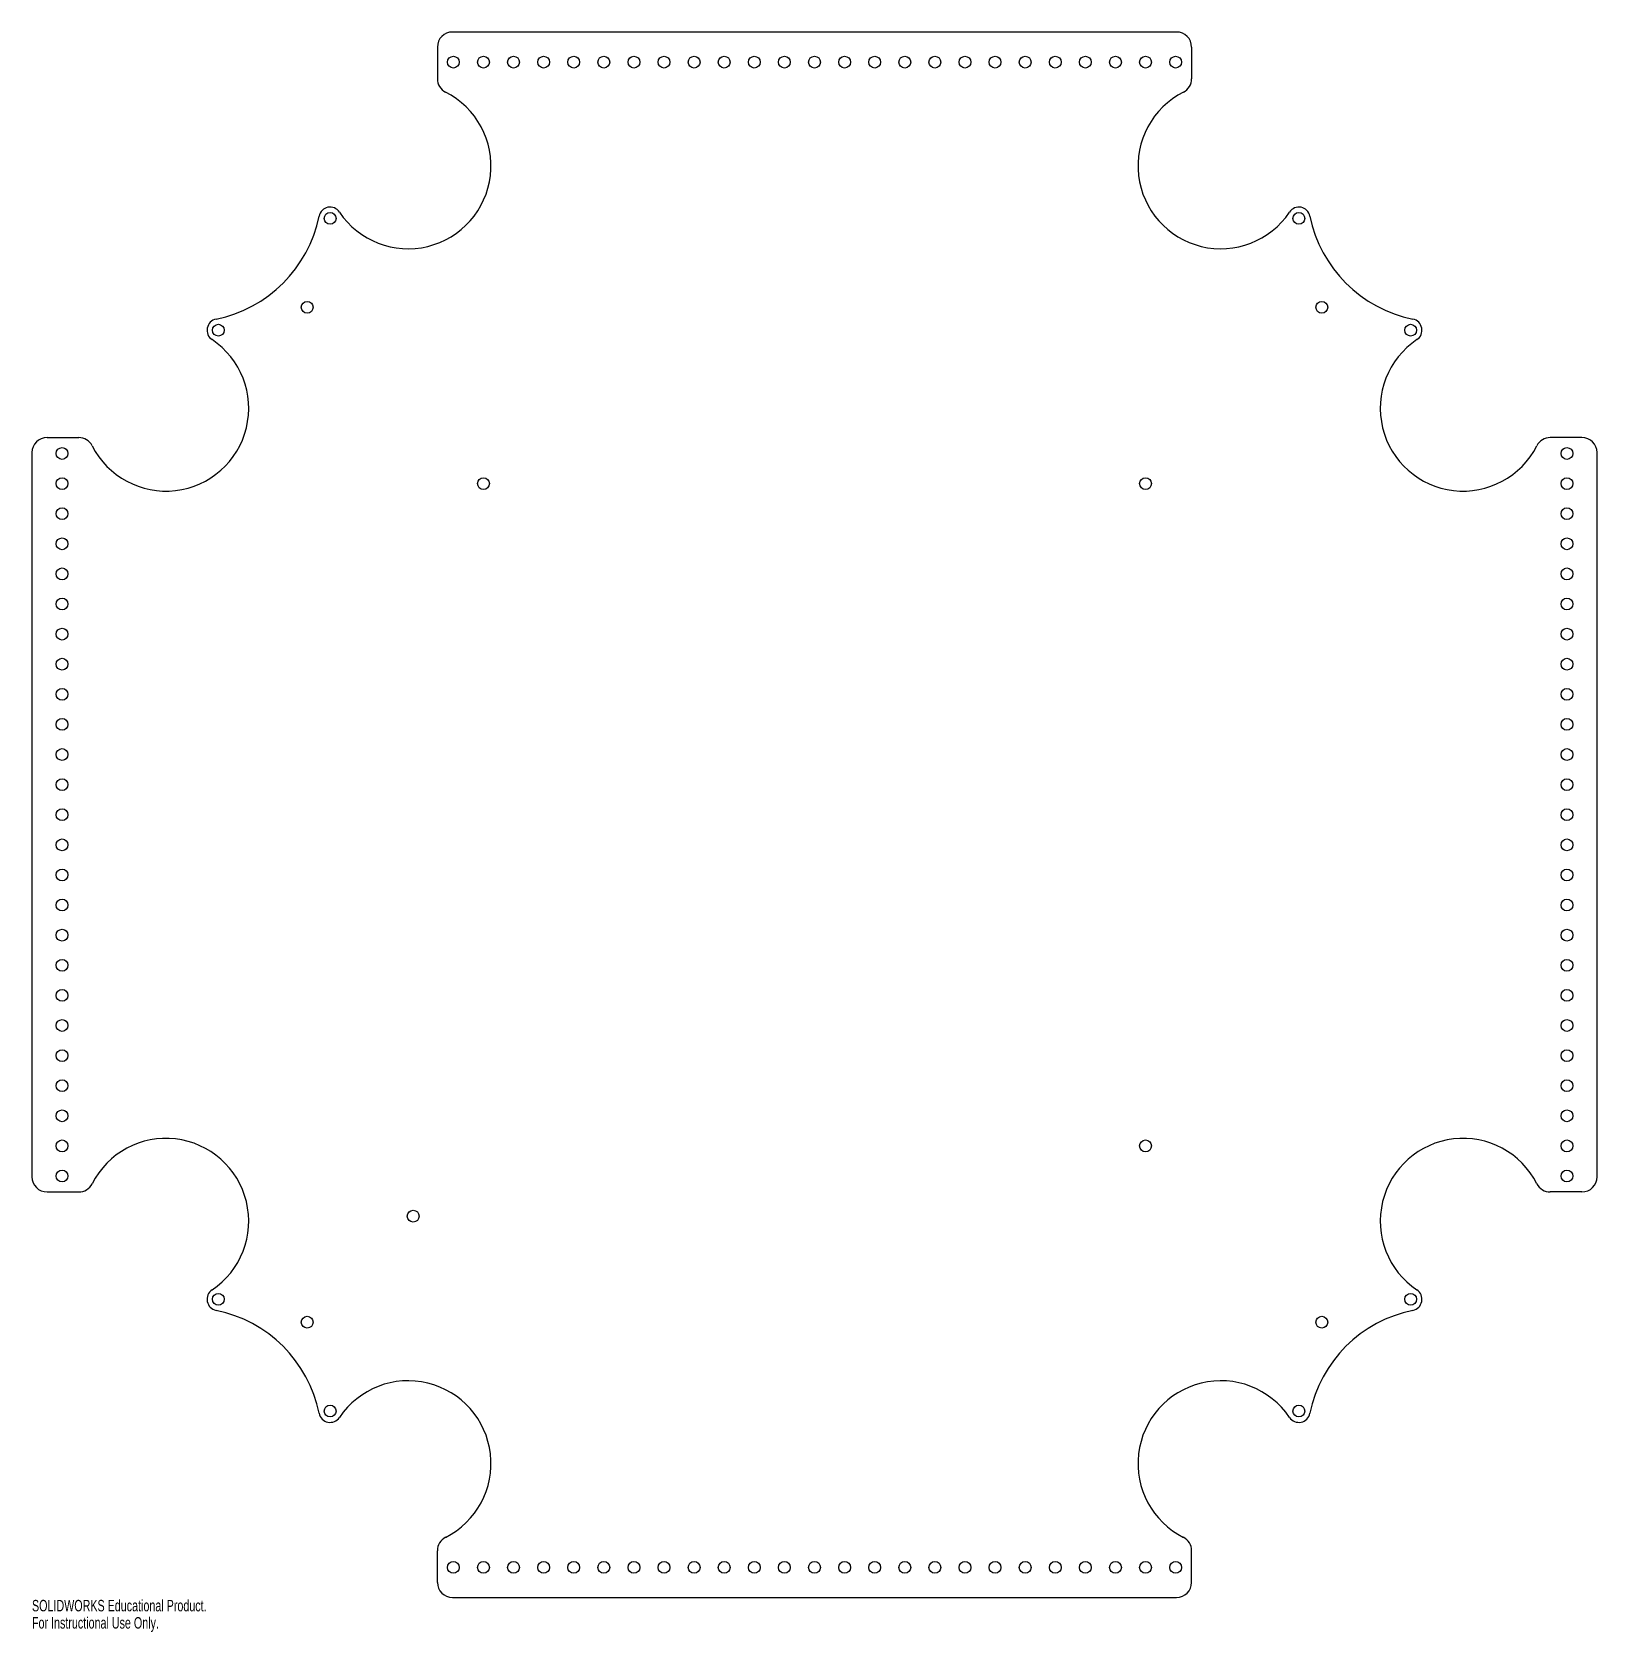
# Model space of a CAD drawing. Header units: inches. Extents: x -13 to 13, y -13.6 to 13.
import ezdxf

# ---------------------------------------------------------------- set-up
doc = ezdxf.new("R2010")
doc.units = ezdxf.units.IN
doc.header["$MEASUREMENT"] = 0
doc.styles.add('SLDTEXTSTYLE0', font='TXT', dxfattribs={"width": 0.7})

msp = doc.modelspace()

# ---------------------------------------------------------------- linework, layer by layer
at = {"color": 7, "linetype": 'Continuous', "lineweight": 25}
for p, q in [((6.015, 13), (-6.015, 13)), ((-6.265, 12.75), (-6.265, 12.224)), ((6.265, 12.75), (6.265, 12.224)), ((-12.75, 6.265), (-12.224, 6.265)), ((12.75, 6.265), (12.224, 6.265)), ((-13, 6.015), (-13, -6.015)), ((13, -6.015), (13, 6.015)), ((-12.75, -6.265), (-12.224, -6.265)), ((12.75, -6.265), (12.224, -6.265)), ((-6.265, -12.75), (-6.265, -12.224)), ((6.265, -12.75), (6.265, -12.224)), ((-6.015, -13), (6.015, -13))]:
    msp.add_line(p, q, dxfattribs=at)
for centre in [(-6, 12.5), (-6, 12.5), (-5.5, 12.5), (-5.5, 12.5), (-5, 12.5), (-5, 12.5), (-4.5, 12.5), (-4.5, 12.5), (-4, 12.5), (-4, 12.5), (-3.5, 12.5), (-3.5, 12.5), (-3, 12.5), (-3, 12.5), (-2.5, 12.5), (-2.5, 12.5), (-2, 12.5), (-2, 12.5), (-1.5, 12.5), (-1.5, 12.5), (-1, 12.5), (-1, 12.5), (-0.5, 12.5), (-0.5, 12.5), (0, 12.5), (0, 12.5), (0.5, 12.5), (0.5, 12.5), (1, 12.5), (1, 12.5), (1.5, 12.5), (1.5, 12.5), (2, 12.5), (2, 12.5), (2.5, 12.5), (2.5, 12.5), (3, 12.5), (3, 12.5), (3.5, 12.5), (3.5, 12.5), (4, 12.5), (4, 12.5), (4.5, 12.5), (4.5, 12.5), (5, 12.5), (5, 12.5), (5.5, 12.5), (5.5, 12.5), (6, 12.5), (6, 12.5), (-8.047, 9.904), (-8.047, 9.904), (8.047, 9.904), (8.047, 9.904), (-8.428, 8.428), (-8.428, 8.428), (8.428, 8.428), (8.428, 8.428), (-9.904, 8.047), (-9.904, 8.047), (9.904, 8.047), (9.904, 8.047), (-12.5, 6), (-12.5, 6), (12.5, 6), (12.5, 6), (-12.5, 5.5), (-12.5, 5.5), (-5.5, 5.5), (-5.5, 5.5), (5.5, 5.5), (5.5, 5.5), (12.5, 5.5), (12.5, 5.5), (-12.5, 5), (-12.5, 5), (12.5, 5), (12.5, 5), (-12.5, 4.5), (-12.5, 4.5), (12.5, 4.5), (12.5, 4.5), (-12.5, 4), (-12.5, 4), (12.5, 4), (12.5, 4), (-12.5, 3.5), (-12.5, 3.5), (12.5, 3.5), (12.5, 3.5), (-12.5, 3), (-12.5, 3), (12.5, 3), (12.5, 3), (-12.5, 2.5), (-12.5, 2.5), (12.5, 2.5), (12.5, 2.5), (-12.5, 2), (-12.5, 2), (12.5, 2), (12.5, 2), (-12.5, 1.5), (-12.5, 1.5), (12.5, 1.5), (12.5, 1.5), (-12.5, 1), (-12.5, 1), (12.5, 1), (12.5, 1), (-12.5, 0.5), (-12.5, 0.5), (12.5, 0.5), (12.5, 0.5), (-12.5, 0), (-12.5, 0), (12.5, 0), (12.5, 0), (-12.5, -0.5), (-12.5, -0.5), (12.5, -0.5), (12.5, -0.5), (-12.5, -1), (-12.5, -1), (12.5, -1), (12.5, -1), (-12.5, -1.5), (-12.5, -1.5), (12.5, -1.5), (12.5, -1.5), (-12.5, -2), (-12.5, -2), (12.5, -2), (12.5, -2), (-12.5, -2.5), (-12.5, -2.5), (12.5, -2.5), (12.5, -2.5), (-12.5, -3), (-12.5, -3), (12.5, -3), (12.5, -3), (-12.5, -3.5), (-12.5, -3.5), (12.5, -3.5), (12.5, -3.5), (-12.5, -4), (-12.5, -4), (12.5, -4), (12.5, -4), (-12.5, -4.5), (-12.5, -4.5), (12.5, -4.5), (12.5, -4.5), (-12.5, -5), (-12.5, -5), (12.5, -5), (12.5, -5), (-12.5, -5.5), (-12.5, -5.5), (5.5, -5.5), (5.5, -5.5), (12.5, -5.5), (12.5, -5.5), (-12.5, -6), (-12.5, -6), (12.5, -6), (12.5, -6), (-6.667, -6.667), (-6.667, -6.667), (-9.904, -8.047), (-9.904, -8.047), (9.904, -8.047), (9.904, -8.047), (-8.428, -8.428), (-8.428, -8.428), (8.428, -8.428), (8.428, -8.428), (-8.047, -9.904), (-8.047, -9.904), (8.047, -9.904), (8.047, -9.904), (-6, -12.5), (-6, -12.5), (-5.5, -12.5), (-5.5, -12.5), (-5, -12.5), (-5, -12.5), (-4.5, -12.5), (-4.5, -12.5), (-4, -12.5), (-4, -12.5), (-3.5, -12.5), (-3.5, -12.5), (-3, -12.5), (-3, -12.5), (-2.5, -12.5), (-2.5, -12.5), (-2, -12.5), (-2, -12.5), (-1.5, -12.5), (-1.5, -12.5), (-1, -12.5), (-1, -12.5), (-0.5, -12.5), (-0.5, -12.5), (0, -12.5), (0, -12.5), (0.5, -12.5), (0.5, -12.5), (1, -12.5), (1, -12.5), (1.5, -12.5), (1.5, -12.5), (2, -12.5), (2, -12.5), (2.5, -12.5), (2.5, -12.5), (3, -12.5), (3, -12.5), (3.5, -12.5), (3.5, -12.5), (4, -12.5), (4, -12.5), (4.5, -12.5), (4.5, -12.5), (5, -12.5), (5, -12.5), (5.5, -12.5), (5.5, -12.5), (6, -12.5), (6, -12.5)]:
    msp.add_circle(centre, 0.098, dxfattribs=at)
for centre, radius, start, end in [((-6.015, 12.75), 0.25, 90, 180), ((6.015, 12.75), 0.25, 0, 90), ((-6.015, 12.224), 0.25, 180, 243.1082), ((6.015, 12.224), 0.25, 296.8918, 0), ((-6.75, 10.775), 1.375, 213.8811, 63.1082), ((6.75, 10.775), 1.375, 116.8918, 326.1189), ((-10.375, 10.375), 2.187, 281.4397, 348.5603), ((-8.047, 9.904), 0.188, 33.8811, 168.5603), ((8.047, 9.904), 0.188, 11.4397, 146.1189), ((10.375, 10.375), 2.187, 191.4397, 258.5603), ((-9.904, 8.047), 0.188, 101.4397, 236.1189), ((9.904, 8.047), 0.188, 303.8811, 78.5603), ((-10.775, 6.75), 1.375, 206.8918, 56.1189), ((10.775, 6.75), 1.375, 123.8811, 333.1082), ((-12.75, 6.015), 0.25, 90, 180), ((-12.224, 6.015), 0.25, 26.8918, 90), ((12.224, 6.015), 0.25, 90, 153.1082), ((12.75, 6.015), 0.25, 0, 90), ((-10.775, -6.75), 1.375, 303.8811, 153.1082), ((10.775, -6.75), 1.375, 26.8918, 236.1189), ((-12.75, -6.015), 0.25, 180, 270), ((12.75, -6.015), 0.25, 270, 0), ((-12.224, -6.015), 0.25, 270, 333.1082), ((12.224, -6.015), 0.25, 206.8918, 270), ((-9.904, -8.047), 0.188, 123.8811, 258.5603), ((9.904, -8.047), 0.188, 281.4397, 56.1189), ((-10.375, -10.375), 2.187, 11.4397, 78.5603), ((10.375, -10.375), 2.187, 101.4397, 168.5603), ((-6.75, -10.775), 1.375, 296.8918, 146.1189), ((6.75, -10.775), 1.375, 33.8811, 243.1082), ((-8.047, -9.904), 0.188, 191.4397, 326.1189), ((8.047, -9.904), 0.188, 213.8811, 348.5603), ((-6.015, -12.224), 0.25, 116.8918, 180), ((6.015, -12.224), 0.25, 0, 63.1082), ((-6.015, -12.75), 0.25, 180, 270), ((6.015, -12.75), 0.25, 270, 0)]:
    msp.add_arc(centre, radius, start, end, dxfattribs=at)

# ---------------------------------------------------------------- texts
at = {"color": 7, "linetype": 'Continuous', "char_height": 0.1903, "attachment_point": 1, "style": 'SLDTEXTSTYLE0'}
for s, insert in [('SOLIDWORKS Educational Product.', (-13, -13.04)), ('For Instructional Use Only.', (-13, -13.326))]:
    msp.add_mtext(s, dxfattribs=dict(at, insert=insert))

doc.saveas('drawing.dxf')
